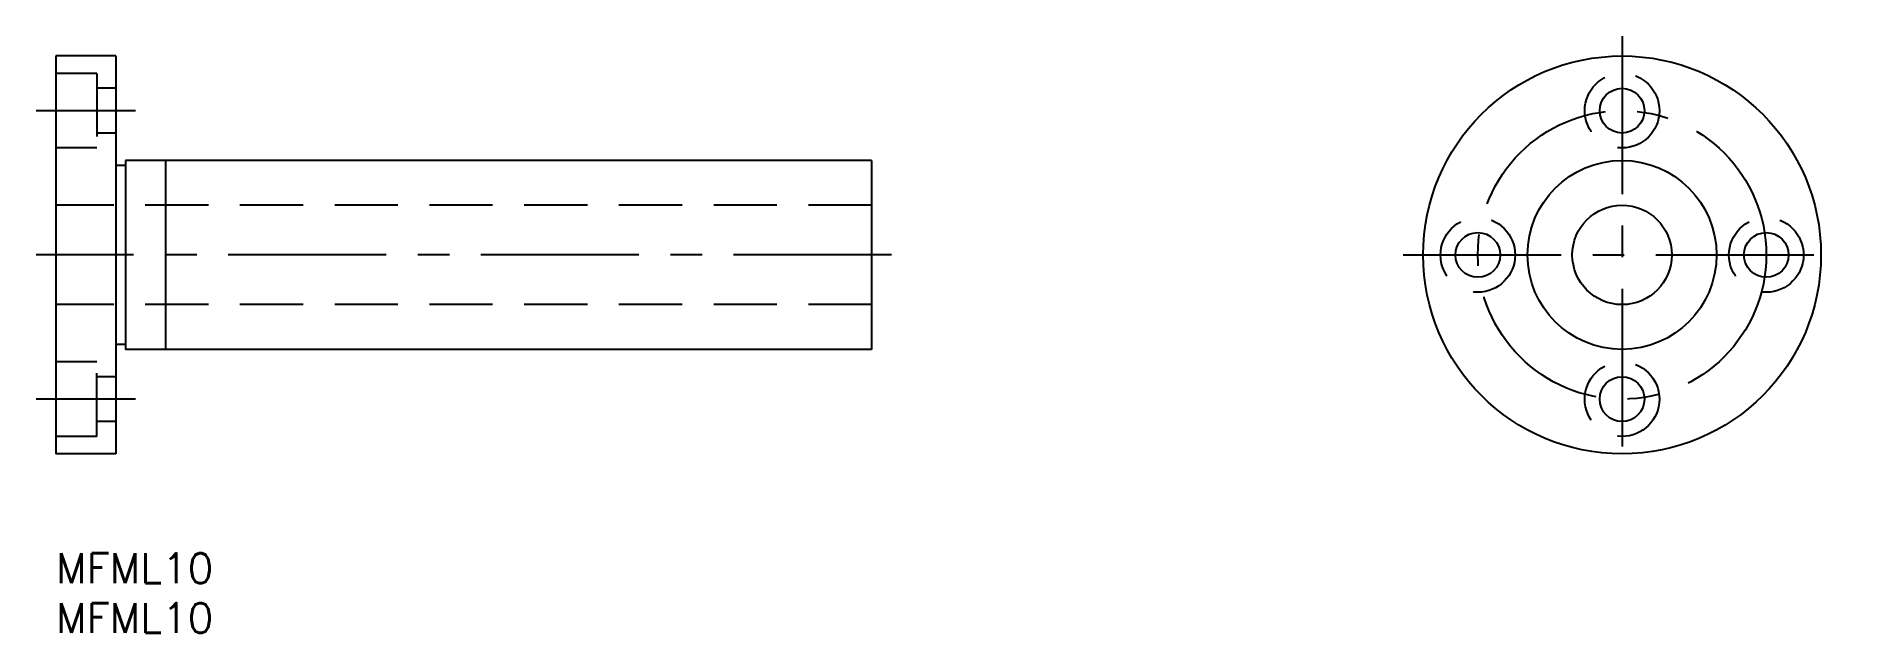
# Model space of a CAD drawing. Extents: x -2 to 179, y -8 to 52.
import ezdxf

# ---------------------------------------------------------------- set-up
doc = ezdxf.new("R2010")
doc.units = 0
doc.header["$LTSCALE"] = 0.5
doc.linetypes.add('CENTER', pattern=[50.8, 31.75, -6.35, 6.35, -6.35])
doc.linetypes.add('DASHED', pattern=[19.05, 12.7, -6.35])
for name, color, linetype in [('MSM_CENTER', 1, 'CENTER'), ('MSM_CONTINUOUS', 7, 'CONTINUOUS'), ('MSM_DASHED', 4, 'DASHED'), ('MSM_PART_NUMBER', 7, 'CONTINUOUS')]:
    doc.layers.add(name, color=color, linetype=linetype)
doc.styles.get("Standard").update_dxf_attribs({"font": 'txt.shx', "height": 3, "bigfont": 'bigfont.shx'})

# ---------------------------------------------------------------- blocks, each defined once
blk = doc.blocks.new('*U18')
at = {"layer": 'MSM_PART_NUMBER'}
blk.add_text('MFML10', height=3, dxfattribs=at).set_placement((0, -3))
blk = doc.blocks.new('*U19')
at = {"layer": 'MSM_PART_NUMBER'}
blk.add_text('MFML10', height=3, dxfattribs=at).set_placement((0, -8))

msp = doc.modelspace()

# ---------------------------------------------------------------- linework, layer by layer
at = {"layer": 'MSM_CENTER'}
for p, q in [((157.45, 52), (157.45, 8)), ((8, 44.5), (-2, 44.5)), ((84, 30), (-2, 30)), ((135.45, 30), (179.45, 30)), ((8, 15.5), (-2, 15.5))]:
    msp.add_line(p, q, dxfattribs=at)
msp.add_circle((157.45, 30), 14.5, dxfattribs=at)
at = {"layer": 'MSM_CONTINUOUS'}
for p, q in [((0, 50), (0, 10)), ((6, 50), (0, 50)), ((6, 50), (6, 10)), ((7, 39), (6, 39)), ((82, 39.5), (7, 39.5)), ((7, 39.5), (7, 20.5)), ((11, 39.5), (11, 20.5)), ((82, 39.5), (82, 20.5)), ((7, 21), (6, 21)), ((82, 20.5), (7, 20.5)), ((6, 10), (0, 10))]:
    msp.add_line(p, q, dxfattribs=at)
for centre, radius in [((157.45, 30), 20), ((157.45, 44.5), 2.25), ((157.45, 30), 9.5), ((157.45, 30), 5), ((142.95, 30), 2.25), ((171.95, 30), 2.25), ((157.45, 15.5), 2.25)]:
    msp.add_circle(centre, radius, dxfattribs=at)
at = {"layer": 'MSM_DASHED'}
for p, q in [((4.1, 48.25), (0, 48.25)), ((4.1, 48.25), (4.1, 40.75)), ((6, 46.75), (4.1, 46.75)), ((6, 42.25), (4.1, 42.25)), ((4.1, 40.75), (0, 40.75)), ((82, 35), (0, 35)), ((82, 25), (0, 25)), ((4.1, 19.25), (0, 19.25)), ((4.1, 11.75), (4.1, 19.25)), ((6, 17.75), (4.1, 17.75)), ((6, 13.25), (4.1, 13.25)), ((4.1, 11.75), (0, 11.75))]:
    msp.add_line(p, q, dxfattribs=at)
for centre in [(157.45, 44.5), (142.95, 30), (171.95, 30), (157.45, 15.5)]:
    msp.add_circle(centre, 3.75, dxfattribs=at)

# ---------------------------------------------------------------- block references
at = {"layer": 'MSM_CONTINUOUS'}
for name in ['*U18', '*U19']:
    msp.add_blockref(name, (0, 0), dxfattribs=at)

doc.saveas('drawing.dxf')
